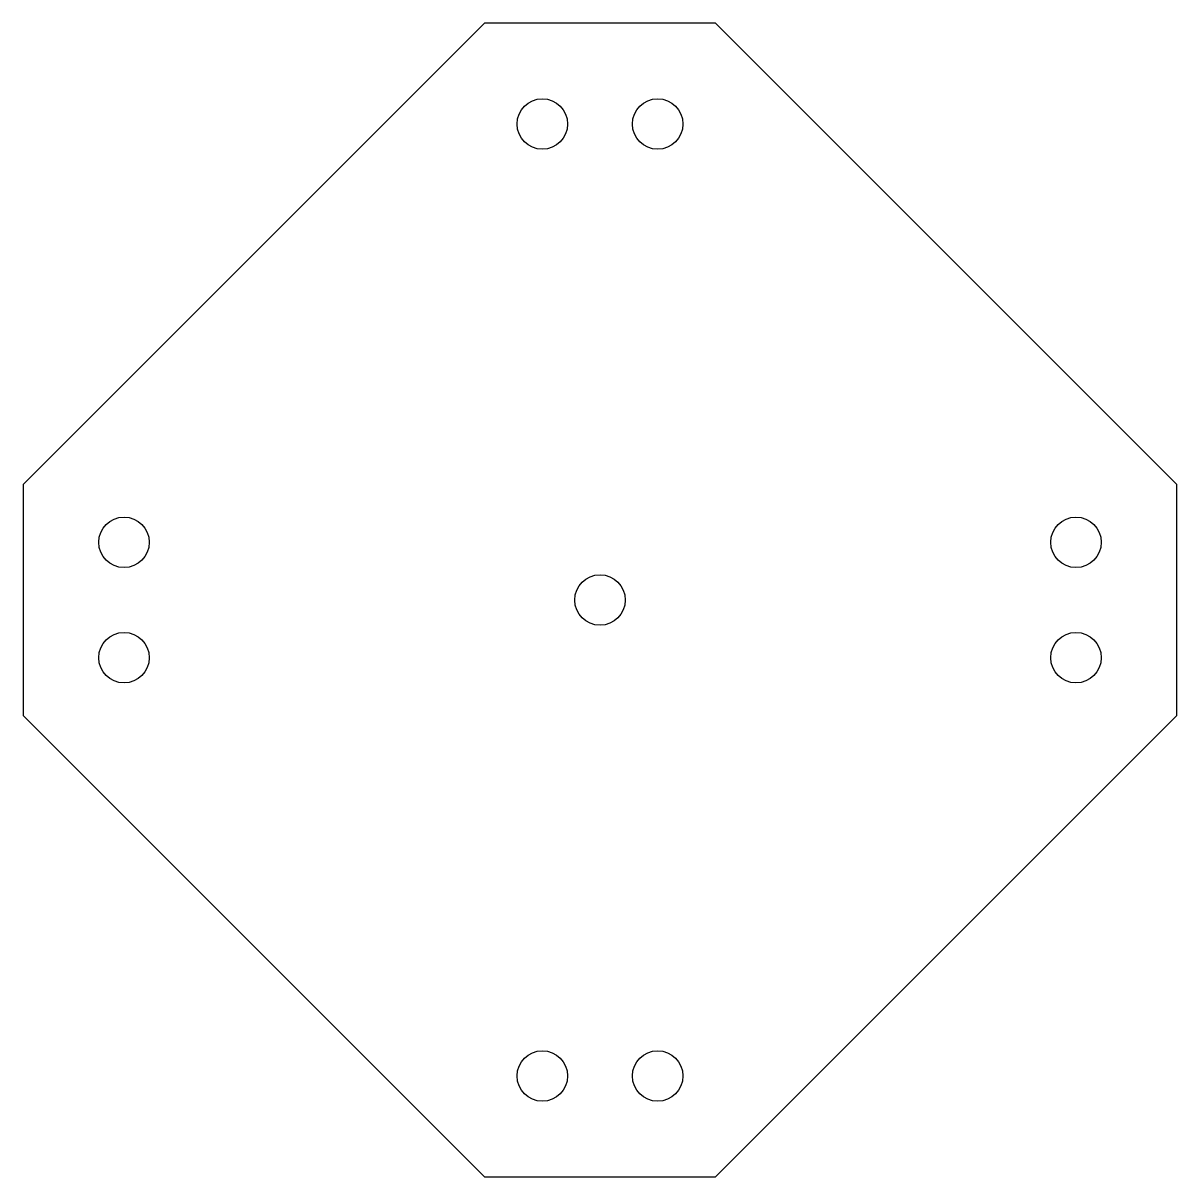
# Model space of a CAD drawing. Header units: millimetres. Extents: x -40 to 40, y -40 to 40.
import ezdxf

# ---------------------------------------------------------------- set-up
doc = ezdxf.new("R2010")
doc.units = ezdxf.units.MM

msp = doc.modelspace()

# ---------------------------------------------------------------- linework, layer by layer
at = {"color": 7, "linetype": 'Continuous', "lineweight": 25}
for p, q in [((8, 40), (-8, 40)), ((40, 8), (8, 40)), ((-8, 40), (-40, 8)), ((40, -8), (40, 8)), ((-40, 8), (-40, -8)), ((-40, -8), (-8, -40)), ((8, -40), (40, -8)), ((-8, -40), (8, -40))]:
    msp.add_line(p, q, dxfattribs=at)
for centre in [(-4, 33), (4, 33), (-33, 4), (33, 4), (0, 0), (-33, -4), (33, -4), (-4, -33), (4, -33)]:
    msp.add_circle(centre, 1.75, dxfattribs=at)

doc.saveas('drawing.dxf')
